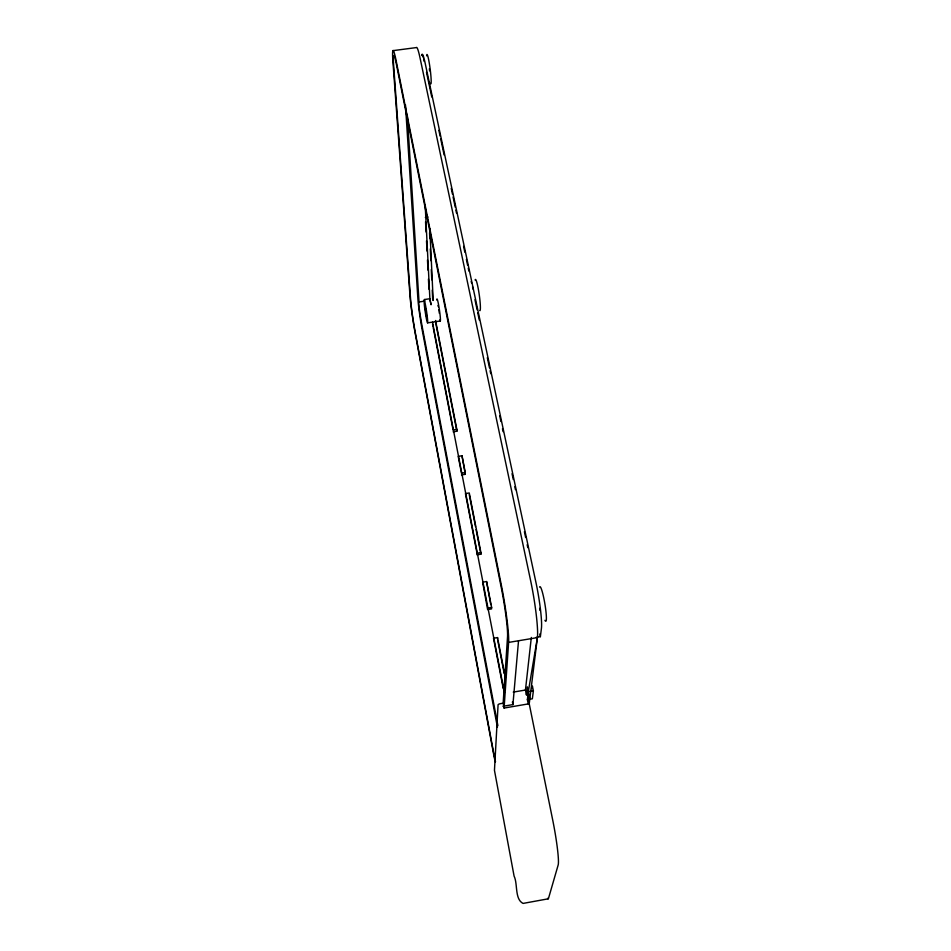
<?xml version="1.0" encoding="UTF-8"?>
<svg xmlns="http://www.w3.org/2000/svg" width="951" height="951" viewBox="0 0 951 951"><rect width="100%" height="100%" fill="white"/><g stroke="black" fill="none" stroke-linecap="round" stroke-linejoin="round"><path stroke-width="1.43" d="M480.921 552.567L476.998 553.209L476.986 554.813L480.897 554.183L480.921 552.567L469.259 492.975L465.431 493.581L476.724 551.746M486.579 581.548L491.643 607.416L491.584 608.902L487.613 609.567L482.632 582.19L486.579 581.548L490.752 604.598M497.468 639.001L497.539 637.574L493.498 638.252L503.305 688.786M548.133 898.838L523.062 903.414C514.527 899.194 517.891 883.8 514.099 876.144L494.461 770.346L498.074 704.846A2.556 0.749 -11 0 1 500.63 703.633L503.15 703.205L507.525 636.956A37.755 3.186 80.6 0 0 501.284 587.659L396.543 65.001A32.013 2.033 82.2 0 0 393.595 64.716L410.582 299.149A24.215 1.296 81.4 0 0 415.195 332.054L493.224 750.482A28.613 1.747 80.4 0 0 495.507 761.715M392.906 50.653L416.324 47.586A36.887 2.924 82.4 0 1 420.128 58.332L530.622 580.597A43.496 4.589 80.5 0 1 537.398 637.598L529.231 703.752L504.089 708.055L508.619 642.412A43.568 3.673 80.6 0 0 501.391 585.388L396.294 61.47A36.934 2.342 82.2 0 0 392.906 61.268L410.024 296.153A27.948 1.486 81.4 0 0 415.325 334.063L493.165 751.635A33.023 2.021 80.4 0 0 495.15 761.668M502.948 706.296L512.922 704.596L518.509 640.962M528.899 694.396L526.414 694.824L525.451 690.034L531.324 637.443M526.414 694.824L527.33 686.848L529.814 699.068M528.257 703.978L527.389 699.627L528.316 691.722L537.398 637.598L508.619 642.412M532.049 688.655L532.382 685.98L533.38 690.854L532.358 698.783L527.389 699.627M536.138 637.36L540.37 636.659L541.416 628.504A34.783 3.816 80.5 0 0 536.079 583.082L425.121 63.004A29.493 2.437 82.5 0 0 421.709 55.241M513.267 692.102L525.451 690.034M528.316 691.722L533.38 690.854M487.649 608.069L491.643 607.416M465.277 472.552L461.473 473.158L458.216 456.373L461.996 455.779L465.277 472.552L465.289 474.323L461.497 474.918M435.629 320.499A18.604 1.296 81.6 0 0 436.592 325.836L456.825 429.376L453.092 429.947L433.264 327.81M453.14 431.802L456.872 431.219L456.825 429.376M427.605 322.853L440.301 320.986M424.408 299.529L425.572 305.592A11.139 0.701 81.5 0 1 427.7 322.294A11.139 0.701 81.5 0 1 425.299 312.404A11.139 0.701 81.5 0 1 424.491 301.146L424.408 299.529L429.876 298.733L425.204 205.464M497.896 725.684L422.066 325.931A14.895 0.88 81.5 0 1 420.889 319.06A11.139 0.654 81.5 0 1 419.011 306.531A11.139 0.654 81.5 0 1 419.022 301.954L424.491 301.146M425.323 217.363L427.974 216.983M437.924 305.449L438.387 306.793M426.5 72.3L431.766 96.954M438.875 130.323L440.111 136.124M440.729 139.024L444.129 154.989M451.238 188.346L452.474 194.147M453.092 197.047L455.256 207.211M455.874 210.112L456.492 213.012M463.601 246.368L464.837 252.181M466.382 259.433L467.619 265.234M468.237 268.134L468.855 271.035M474.965 299.72L477.129 309.871M477.747 312.772L479.292 320.023M487.328 357.719L489.492 367.859M490.11 370.759L490.728 373.66M499.679 415.706L500.915 421.507M502.461 428.758L503.079 431.659M512.042 473.705L513.278 479.506M514.824 486.757L515.442 489.658M524.405 531.704L525.641 537.493M527.175 544.745L527.793 547.645M539.799 633.984L540.37 636.659M527.757 696.501L552.757 820.261A37.588 3.364 79.7 0 1 558.154 865.03L548.513 898.35A33.606 2.639 79.7 0 1 547.574 898.291M512.399 701.921L512.922 704.596M497.539 637.574L505.433 677.992M436.961 329.319L456.872 431.219M465.289 474.323L461.996 455.779M469.271 494.698L475.512 526.616M476.071 529.517L480.897 554.183M497.753 640.439L504.22 673.558M429.876 298.733L431.065 304.784A11.127 0.737 81.6 0 0 429.686 300.1M503.15 703.205L504.089 708.055M504.458 692.934L432.895 324.339A14.883 0.999 81.5 0 1 432.491 322.199M497.421 727.182L422.375 330.996A24.215 1.426 81.5 0 1 417.834 298.091L405.459 104.812M438.91 309.646L439.338 313.295M429.365 68.745L429.614 70.861M407.23 114.322L419.034 301.954M425.549 221.761L426.072 232.032M426.512 240.841L427.035 251.112M427.475 259.92L427.998 270.191M428.449 278.988L428.96 289.259M429.84 228.537L433.18 300.468M429.555 232.745L429.828 238.63M430.316 248.924L430.862 260.693M431.279 269.525L431.766 279.82M432.241 290.126L432.586 297.473A22.325 1.557 81.6 0 0 432.741 299.945M436.675 327.857A22.325 1.557 81.6 0 1 436.057 324.553M435.843 323.376A22.325 1.557 81.6 0 1 435.439 320.974M432.99 326.371A18.604 1.248 81.5 0 1 432.515 323.804M539.597 587.1A17.522 2.009 80.4 0 1 545.042 604.86A17.522 2.009 80.4 0 1 544.923 620.325M539.645 608.331A17.534 1.938 80.4 0 1 539.906 610.304M436.818 300.041A11.127 0.796 81.6 0 1 439.445 310.074A11.127 0.796 81.6 0 1 439.731 319.916M426.63 55.847A14.836 1.272 82.6 0 1 430.018 68.008A14.836 1.272 82.6 0 1 430.363 83.308M475.108 280.034A15.763 1.605 81.9 0 1 479.078 293.621A15.763 1.605 81.9 0 1 479.708 310.597M471.161 281.555A15.775 1.545 81.8 0 1 471.589 282.899M472.528 286.726A15.775 1.545 81.8 0 1 473.004 289.104M422.066 55.586A14.836 1.224 82.5 0 1 423.385 57.773M423.766 59.438A14.836 1.224 82.5 0 1 424.158 61.435M425.192 307.446L426.619 316.457L425.192 307.446"/></g></svg>
